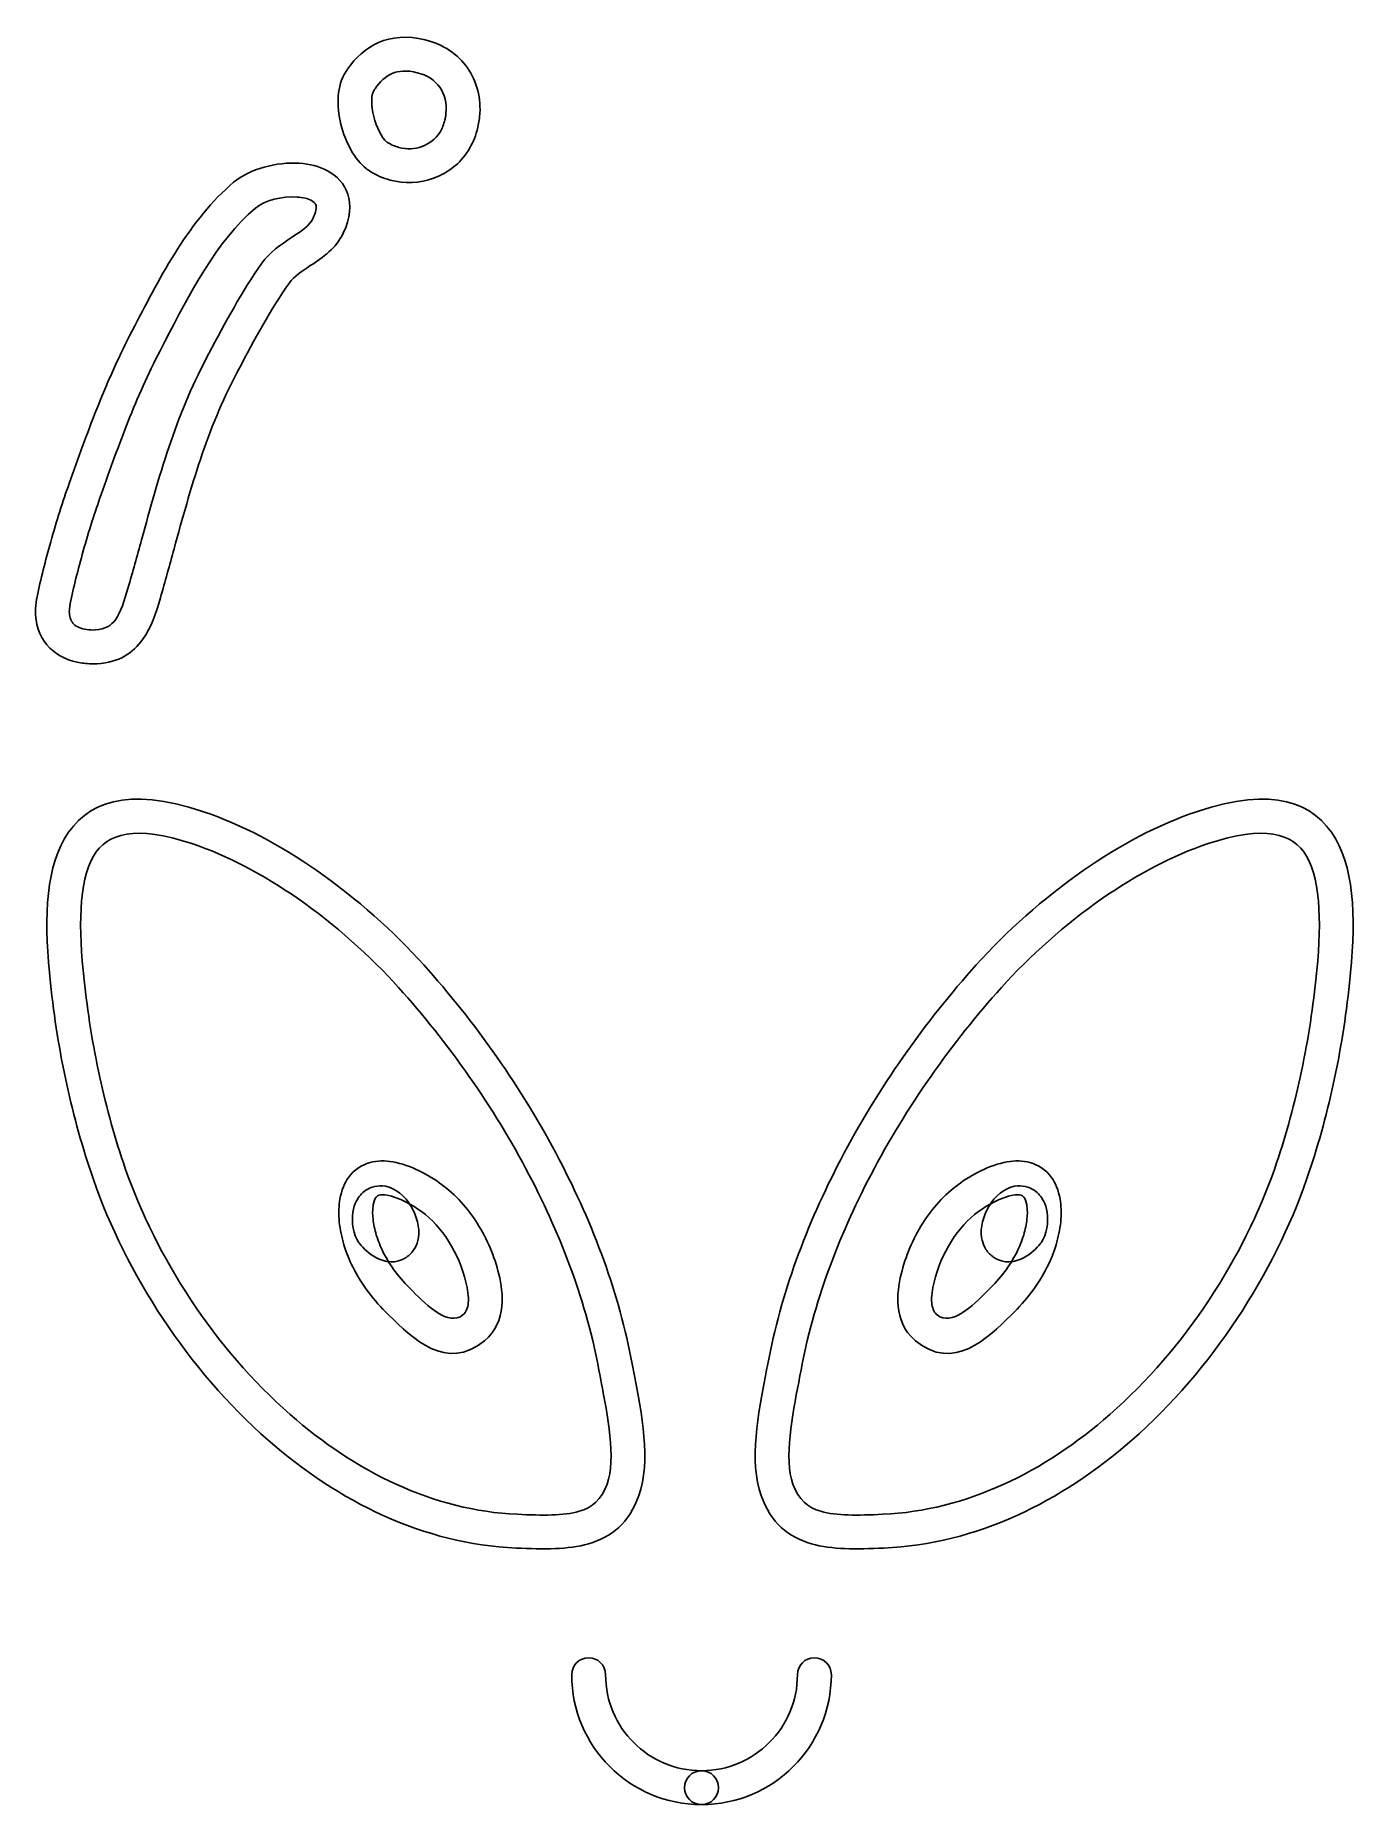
# Model space of a CAD drawing. Header units: centimetres. Extents: x -11.98 to -8.09, y -8.79 to -3.56.
import ezdxf

# ---------------------------------------------------------------- set-up
doc = ezdxf.new("R2010")
doc.units = ezdxf.units.CM
doc.header["$MEASUREMENT"] = 0
doc.layers.add('Layer 1', color=7, linetype='Continuous')

msp = doc.modelspace()

# ---------------------------------------------------------------- linework, layer by layer
at = {"layer": 'Layer 1', "color": 5}
for points, knots in [([(-10.70675, -3.65976), (-10.67856, -3.69968), (-10.66521, -3.74972), (-10.67082, -3.80435), (-10.67082, -3.80435), (-10.67148, -3.81064), (-10.67244, -3.81725), (-10.6737, -3.82411), (-10.6737, -3.82411), (-10.67508, -3.83159), (-10.67658, -3.8383), (-10.67815, -3.84415), (-10.67815, -3.84415), (-10.68408, -3.86622), (-10.69313, -3.88636), (-10.70463, -3.90438), (-10.70463, -3.90438), (-10.72913, -3.94274), (-10.76431, -3.9699), (-10.80406, -3.98491), (-10.80406, -3.98491), (-10.80492, -3.98528), (-10.8058, -3.98564), (-10.8067, -3.98596), (-10.8067, -3.98596), (-10.84712, -4.00057), (-10.89197, -4.00264), (-10.9347, -3.99117), (-10.9347, -3.99117), (-10.95564, -3.98556), (-10.97634, -3.97651), (-10.99601, -3.96395), (-10.99601, -3.96395), (-10.99934, -3.96183), (-11.00247, -3.95961), (-11.00541, -3.95732), (-11.00541, -3.95732), (-11.03905, -3.93111), (-11.06709, -3.87978), (-11.08012, -3.82693), (-11.08012, -3.82693), (-11.09361, -3.77221), (-11.09201, -3.71245), (-11.06571, -3.67127), (-11.06571, -3.67127), (-11.06442, -3.66925), (-11.0631, -3.6673), (-11.06176, -3.66545), (-11.06176, -3.66545), (-11.06176, -3.66545), (-11.06083, -3.66407), (-11.06083, -3.66407), (-11.06083, -3.66407), (-11.03667, -3.62988), (-11.00707, -3.60199), (-10.96894, -3.58537), (-10.96894, -3.58537), (-10.93049, -3.56863), (-10.88537, -3.56415), (-10.83129, -3.57732), (-10.83129, -3.57732), (-10.77801, -3.59029), (-10.7351, -3.61963), (-10.70675, -3.65976)], [0, 0, 0, 0, 0.0588235, 0.0588235, 0.0588235, 0.0588235, 0.1176471, 0.1176471, 0.1176471, 0.1176471, 0.1764706, 0.1764706, 0.1764706, 0.1764706, 0.2352941, 0.2352941, 0.2352941, 0.2352941, 0.2941176, 0.2941176, 0.2941176, 0.2941176, 0.3529412, 0.3529412, 0.3529412, 0.3529412, 0.4117647, 0.4117647, 0.4117647, 0.4117647, 0.4705882, 0.4705882, 0.4705882, 0.4705882, 0.5294118, 0.5294118, 0.5294118, 0.5294118, 0.5882353, 0.5882353, 0.5882353, 0.5882353, 0.6470588, 0.6470588, 0.6470588, 0.6470588, 0.7058824, 0.7058824, 0.7058824, 0.7058824, 0.7647059, 0.7647059, 0.7647059, 0.7647059, 0.8235294, 0.8235294, 0.8235294, 0.8235294, 0.8823529, 0.8823529, 0.8823529, 0.8823529, 1, 1, 1, 1]), ([(-10.77004, -3.79419), (-10.76699, -3.76445), (-10.77381, -3.73783), (-10.78839, -3.71718), (-10.78839, -3.71718), (-10.80298, -3.69653), (-10.82582, -3.68124), (-10.85473, -3.6742), (-10.85473, -3.6742), (-10.88581, -3.66664), (-10.90998, -3.66845), (-10.9291, -3.67677), (-10.9291, -3.67677), (-10.94853, -3.68524), (-10.96489, -3.70125), (-10.97919, -3.72149), (-10.97919, -3.72149), (-10.98, -3.72264), (-10.98085, -3.72375), (-10.98174, -3.72481), (-10.98174, -3.72481), (-10.9921, -3.74105), (-10.99094, -3.7719), (-10.98324, -3.80311), (-10.98324, -3.80311), (-10.97508, -3.83619), (-10.96027, -3.86619), (-10.94409, -3.8788), (-10.94409, -3.8788), (-10.94341, -3.87933), (-10.94286, -3.87974), (-10.94249, -3.87997), (-10.94249, -3.87997), (-10.93206, -3.88663), (-10.9207, -3.89153), (-10.90892, -3.89469), (-10.90892, -3.89469), (-10.88584, -3.90088), (-10.86193, -3.89988), (-10.84068, -3.8922), (-10.84068, -3.8922), (-10.84068, -3.8922), (-10.83869, -3.89153), (-10.83869, -3.89153), (-10.83869, -3.89153), (-10.81865, -3.88388), (-10.80093, -3.87015), (-10.78861, -3.85086), (-10.78861, -3.85086), (-10.78275, -3.84168), (-10.77797, -3.83083), (-10.77463, -3.81837), (-10.77463, -3.81837), (-10.77329, -3.81339), (-10.77232, -3.80931), (-10.77174, -3.80615), (-10.77174, -3.80615), (-10.77105, -3.80237), (-10.77047, -3.79835), (-10.77004, -3.79419)], [0, 0, 0, 0, 0.0625, 0.0625, 0.0625, 0.0625, 0.125, 0.125, 0.125, 0.125, 0.1875, 0.1875, 0.1875, 0.1875, 0.25, 0.25, 0.25, 0.25, 0.3125, 0.3125, 0.3125, 0.3125, 0.375, 0.375, 0.375, 0.375, 0.4375, 0.4375, 0.4375, 0.4375, 0.5, 0.5, 0.5, 0.5, 0.5625, 0.5625, 0.5625, 0.5625, 0.625, 0.625, 0.625, 0.625, 0.6875, 0.6875, 0.6875, 0.6875, 0.75, 0.75, 0.75, 0.75, 0.8125, 0.8125, 0.8125, 0.8125, 0.875, 0.875, 0.875, 0.875, 1, 1, 1, 1]), ([(-11.97893, -5.23474), (-11.97893, -5.23474), (-11.97826, -5.22978), (-11.97826, -5.22978), (-11.97826, -5.22978), (-11.97802, -5.2284), (-11.97772, -5.22705), (-11.97738, -5.22571), (-11.97738, -5.22571), (-11.97738, -5.22571), (-11.97707, -5.22406), (-11.97707, -5.22406), (-11.97707, -5.22406), (-11.97691, -5.22316), (-11.97671, -5.22227), (-11.9765, -5.22139), (-11.9765, -5.22139), (-11.96605, -5.17005), (-11.95201, -5.11375), (-11.93641, -5.05855), (-11.93641, -5.05855), (-11.91942, -4.99838), (-11.90036, -4.9384), (-11.88185, -4.88638), (-11.88185, -4.88638), (-11.85573, -4.81295), (-11.83015, -4.74128), (-11.80033, -4.66616), (-11.80033, -4.66616), (-11.77121, -4.59277), (-11.73963, -4.5207), (-11.70257, -4.44929), (-11.70257, -4.44929), (-11.70257, -4.44929), (-11.6882, -4.42151), (-11.6882, -4.42151), (-11.6882, -4.42151), (-11.61344, -4.27682), (-11.52452, -4.10471), (-11.39655, -3.99773), (-11.39655, -3.99773), (-11.349, -3.958), (-11.26982, -3.93703), (-11.20289, -3.94159), (-11.20289, -3.94159), (-11.17279, -3.94365), (-11.14402, -3.95081), (-11.12003, -3.96363), (-11.12003, -3.96363), (-11.09162, -3.97883), (-11.07005, -4.00144), (-11.05974, -4.03232), (-11.05974, -4.03232), (-11.04905, -4.06437), (-11.05157, -4.10299), (-11.07314, -4.14807), (-11.07314, -4.14807), (-11.09451, -4.19275), (-11.13225, -4.21807), (-11.17057, -4.24376), (-11.17057, -4.24376), (-11.1944, -4.25974), (-11.21858, -4.27597), (-11.23211, -4.29485), (-11.23211, -4.29485), (-11.28674, -4.37112), (-11.33634, -4.46461), (-11.3811, -4.549), (-11.3811, -4.549), (-11.3811, -4.549), (-11.38716, -4.56043), (-11.38716, -4.56043), (-11.38716, -4.56043), (-11.47578, -4.72747), (-11.52342, -4.90106), (-11.57226, -5.07913), (-11.57226, -5.07913), (-11.58554, -5.12758), (-11.59894, -5.17636), (-11.61273, -5.22379), (-11.61273, -5.22379), (-11.62573, -5.26838), (-11.63917, -5.31117), (-11.66437, -5.34643), (-11.66437, -5.34643), (-11.69358, -5.3873), (-11.73463, -5.41489), (-11.79901, -5.41844), (-11.79901, -5.41844), (-11.79901, -5.41844), (-11.79966, -5.41847), (-11.79966, -5.41847), (-11.79966, -5.41847), (-11.81508, -5.41929), (-11.82992, -5.41866), (-11.84394, -5.41671), (-11.84394, -5.41671), (-11.88193, -5.4114), (-11.91445, -5.3962), (-11.9386, -5.37226), (-11.9386, -5.37226), (-11.96364, -5.34747), (-11.97878, -5.31436), (-11.98097, -5.27421), (-11.98097, -5.27421), (-11.98161, -5.26227), (-11.98107, -5.24976), (-11.97926, -5.23676), (-11.97926, -5.23676), (-11.97926, -5.23676), (-11.97893, -5.23474), (-11.97893, -5.23474)], [0, 0, 0, 0, 0.0344828, 0.0344828, 0.0344828, 0.0344828, 0.0689655, 0.0689655, 0.0689655, 0.0689655, 0.1034483, 0.1034483, 0.1034483, 0.1034483, 0.137931, 0.137931, 0.137931, 0.137931, 0.1724138, 0.1724138, 0.1724138, 0.1724138, 0.2068966, 0.2068966, 0.2068966, 0.2068966, 0.2413793, 0.2413793, 0.2413793, 0.2413793, 0.2758621, 0.2758621, 0.2758621, 0.2758621, 0.3103448, 0.3103448, 0.3103448, 0.3103448, 0.3448276, 0.3448276, 0.3448276, 0.3448276, 0.3793103, 0.3793103, 0.3793103, 0.3793103, 0.4137931, 0.4137931, 0.4137931, 0.4137931, 0.4482759, 0.4482759, 0.4482759, 0.4482759, 0.4827586, 0.4827586, 0.4827586, 0.4827586, 0.5172414, 0.5172414, 0.5172414, 0.5172414, 0.5517241, 0.5517241, 0.5517241, 0.5517241, 0.5862069, 0.5862069, 0.5862069, 0.5862069, 0.6206897, 0.6206897, 0.6206897, 0.6206897, 0.6551724, 0.6551724, 0.6551724, 0.6551724, 0.6896552, 0.6896552, 0.6896552, 0.6896552, 0.7241379, 0.7241379, 0.7241379, 0.7241379, 0.7586207, 0.7586207, 0.7586207, 0.7586207, 0.7931034, 0.7931034, 0.7931034, 0.7931034, 0.8275862, 0.8275862, 0.8275862, 0.8275862, 0.862069, 0.862069, 0.862069, 0.862069, 0.8965517, 0.8965517, 0.8965517, 0.8965517, 0.9310345, 0.9310345, 0.9310345, 0.9310345, 1, 1, 1, 1]), ([(-11.87982, -5.24696), (-11.88012, -5.24866), (-11.88024, -5.2491), (-11.8803, -5.24931), (-11.8803, -5.24931), (-11.8803, -5.24931), (-11.88044, -5.25044), (-11.88044, -5.25044), (-11.88044, -5.25044), (-11.88138, -5.25718), (-11.88167, -5.26343), (-11.88137, -5.26913), (-11.88137, -5.26913), (-11.88061, -5.28305), (-11.87593, -5.29399), (-11.86828, -5.30156), (-11.86828, -5.30156), (-11.85977, -5.31), (-11.84668, -5.3156), (-11.83026, -5.31789), (-11.83026, -5.31789), (-11.82239, -5.31898), (-11.81387, -5.31933), (-11.80484, -5.31887), (-11.80484, -5.31887), (-11.80484, -5.31887), (-11.80447, -5.31884), (-11.80447, -5.31884), (-11.80447, -5.31884), (-11.77566, -5.31726), (-11.75783, -5.30568), (-11.74563, -5.28861), (-11.74563, -5.28861), (-11.72942, -5.26593), (-11.71888, -5.2319), (-11.70843, -5.19605), (-11.70843, -5.19605), (-11.69415, -5.14694), (-11.6812, -5.09978), (-11.66836, -5.05295), (-11.66836, -5.05295), (-11.61792, -4.86905), (-11.56872, -4.68977), (-11.47544, -4.51395), (-11.47544, -4.51395), (-11.47544, -4.51395), (-11.46938, -4.50252), (-11.46938, -4.50252), (-11.46938, -4.50252), (-11.42276, -4.41463), (-11.37109, -4.31723), (-11.31337, -4.23665), (-11.31337, -4.23665), (-11.28976, -4.20369), (-11.25766, -4.18216), (-11.22603, -4.16094), (-11.22603, -4.16094), (-11.19907, -4.14286), (-11.17251, -4.12504), (-11.16298, -4.10511), (-11.16298, -4.10511), (-11.15368, -4.08568), (-11.15149, -4.07234), (-11.15428, -4.06396), (-11.15428, -4.06396), (-11.15588, -4.05916), (-11.16047, -4.05497), (-11.16691, -4.05153), (-11.16691, -4.05153), (-11.17778, -4.04572), (-11.1927, -4.04234), (-11.20953, -4.04119), (-11.20953, -4.04119), (-11.25363, -4.03818), (-11.30405, -4.05053), (-11.33249, -4.07429), (-11.33249, -4.07429), (-11.44518, -4.1685), (-11.52903, -4.33078), (-11.59952, -4.46721), (-11.59952, -4.46721), (-11.59952, -4.46721), (-11.61389, -4.49499), (-11.61389, -4.49499), (-11.61389, -4.49499), (-11.64988, -4.56435), (-11.68013, -4.63327), (-11.70775, -4.70288), (-11.70775, -4.70288), (-11.73469, -4.77074), (-11.76088, -4.84415), (-11.78771, -4.91958), (-11.78771, -4.91958), (-11.80561, -4.96986), (-11.82398, -5.02767), (-11.84031, -5.08551), (-11.84031, -5.08551), (-11.85577, -5.14023), (-11.86932, -5.19417), (-11.87885, -5.24101), (-11.87885, -5.24101), (-11.87885, -5.24101), (-11.87903, -5.24202), (-11.87903, -5.24202), (-11.87903, -5.24202), (-11.87903, -5.24202), (-11.87939, -5.24395), (-11.87939, -5.24395), (-11.87939, -5.24395), (-11.87951, -5.24496), (-11.87964, -5.24595), (-11.87982, -5.24696)], [0, 0, 0, 0, 0.0344828, 0.0344828, 0.0344828, 0.0344828, 0.0689655, 0.0689655, 0.0689655, 0.0689655, 0.1034483, 0.1034483, 0.1034483, 0.1034483, 0.137931, 0.137931, 0.137931, 0.137931, 0.1724138, 0.1724138, 0.1724138, 0.1724138, 0.2068966, 0.2068966, 0.2068966, 0.2068966, 0.2413793, 0.2413793, 0.2413793, 0.2413793, 0.2758621, 0.2758621, 0.2758621, 0.2758621, 0.3103448, 0.3103448, 0.3103448, 0.3103448, 0.3448276, 0.3448276, 0.3448276, 0.3448276, 0.3793103, 0.3793103, 0.3793103, 0.3793103, 0.4137931, 0.4137931, 0.4137931, 0.4137931, 0.4482759, 0.4482759, 0.4482759, 0.4482759, 0.4827586, 0.4827586, 0.4827586, 0.4827586, 0.5172414, 0.5172414, 0.5172414, 0.5172414, 0.5517241, 0.5517241, 0.5517241, 0.5517241, 0.5862069, 0.5862069, 0.5862069, 0.5862069, 0.6206897, 0.6206897, 0.6206897, 0.6206897, 0.6551724, 0.6551724, 0.6551724, 0.6551724, 0.6896552, 0.6896552, 0.6896552, 0.6896552, 0.7241379, 0.7241379, 0.7241379, 0.7241379, 0.7586207, 0.7586207, 0.7586207, 0.7586207, 0.7931034, 0.7931034, 0.7931034, 0.7931034, 0.8275862, 0.8275862, 0.8275862, 0.8275862, 0.862069, 0.862069, 0.862069, 0.862069, 0.8965517, 0.8965517, 0.8965517, 0.8965517, 0.9310345, 0.9310345, 0.9310345, 0.9310345, 1, 1, 1, 1]), ([(-11.15144, -6.02884), (-11.03303, -6.11113), (-10.92384, -6.20917), (-10.83551, -6.30741), (-10.83551, -6.30741), (-10.68549, -6.47425), (-10.5461, -6.67085), (-10.43581, -6.88175), (-10.43581, -6.88175), (-10.33487, -7.07476), (-10.25841, -7.27978), (-10.22057, -7.48499), (-10.22057, -7.48499), (-10.22057, -7.48499), (-10.21372, -7.52048), (-10.21372, -7.52048), (-10.21372, -7.52048), (-10.19345, -7.62509), (-10.1646, -7.77401), (-10.20064, -7.87361), (-10.20064, -7.87361), (-10.22991, -7.95456), (-10.28073, -7.99576), (-10.34935, -8.01572), (-10.34935, -8.01572), (-10.40981, -8.0333), (-10.48102, -8.03208), (-10.56333, -8.02848), (-10.56333, -8.02848), (-10.83657, -8.0165), (-11.08718, -7.89194), (-11.29508, -7.70961), (-11.29508, -7.70961), (-11.53222, -7.50161), (-11.71431, -7.21753), (-11.81042, -6.94052), (-11.81042, -6.94052), (-11.8424, -6.8483), (-11.86847, -6.75439), (-11.889, -6.6604), (-11.889, -6.6604), (-11.91056, -6.5617), (-11.92645, -6.46147), (-11.93704, -6.36174), (-11.93704, -6.36174), (-11.95504, -6.19241), (-11.9549, -6.03695), (-11.89653, -5.936), (-11.89653, -5.936), (-11.83232, -5.82493), (-11.70974, -5.78111), (-11.48876, -5.85434), (-11.48876, -5.85434), (-11.37389, -5.8924), (-11.25866, -5.95434), (-11.15144, -6.02884)], [0, 0, 0, 0, 0.0666667, 0.0666667, 0.0666667, 0.0666667, 0.1333333, 0.1333333, 0.1333333, 0.1333333, 0.2, 0.2, 0.2, 0.2, 0.2666667, 0.2666667, 0.2666667, 0.2666667, 0.3333333, 0.3333333, 0.3333333, 0.3333333, 0.4, 0.4, 0.4, 0.4, 0.4666667, 0.4666667, 0.4666667, 0.4666667, 0.5333333, 0.5333333, 0.5333333, 0.5333333, 0.6, 0.6, 0.6, 0.6, 0.6666667, 0.6666667, 0.6666667, 0.6666667, 0.7333333, 0.7333333, 0.7333333, 0.7333333, 0.8, 0.8, 0.8, 0.8, 0.8666667, 0.8666667, 0.8666667, 0.8666667, 1, 1, 1, 1]), ([(-9.20538, -6.30741), (-9.11705, -6.20917), (-9.00787, -6.11113), (-8.88945, -6.02885), (-8.88945, -6.02885), (-8.78223, -5.95434), (-8.667, -5.8924), (-8.55213, -5.85434), (-8.55213, -5.85434), (-8.33117, -5.78112), (-8.20857, -5.82493), (-8.14436, -5.936), (-8.14436, -5.936), (-8.08599, -6.03696), (-8.08584, -6.19241), (-8.10384, -6.36174), (-8.10384, -6.36174), (-8.11444, -6.46149), (-8.13033, -6.56175), (-8.1519, -6.66046), (-8.1519, -6.66046), (-8.17244, -6.75444), (-8.1985, -6.84833), (-8.23049, -6.94052), (-8.23049, -6.94052), (-8.32657, -7.21752), (-8.50867, -7.50161), (-8.7458, -7.7096), (-8.7458, -7.7096), (-8.9537, -7.89193), (-9.20432, -8.0165), (-9.47755, -8.02848), (-9.47755, -8.02848), (-9.55987, -8.03208), (-9.63107, -8.0333), (-9.69153, -8.01572), (-9.69153, -8.01572), (-9.76015, -7.99576), (-9.81099, -7.95455), (-9.84026, -7.87362), (-9.84026, -7.87362), (-9.87628, -7.77405), (-9.84747, -7.62524), (-9.82722, -7.52063), (-9.82722, -7.52063), (-9.82398, -7.50393), (-9.82099, -7.48853), (-9.82034, -7.48499), (-9.82034, -7.48499), (-9.78249, -7.27977), (-9.70602, -7.07475), (-9.60508, -6.88173), (-9.60508, -6.88173), (-9.4948, -6.67084), (-9.35541, -6.47426), (-9.20538, -6.30741)], [0, 0, 0, 0, 0.0666667, 0.0666667, 0.0666667, 0.0666667, 0.1333333, 0.1333333, 0.1333333, 0.1333333, 0.2, 0.2, 0.2, 0.2, 0.2666667, 0.2666667, 0.2666667, 0.2666667, 0.3333333, 0.3333333, 0.3333333, 0.3333333, 0.4, 0.4, 0.4, 0.4, 0.4666667, 0.4666667, 0.4666667, 0.4666667, 0.5333333, 0.5333333, 0.5333333, 0.5333333, 0.6, 0.6, 0.6, 0.6, 0.6666667, 0.6666667, 0.6666667, 0.6666667, 0.7333333, 0.7333333, 0.7333333, 0.7333333, 0.8, 0.8, 0.8, 0.8, 0.8666667, 0.8666667, 0.8666667, 0.8666667, 1, 1, 1, 1]), ([(-10.90973, -6.37421), (-10.99312, -6.28147), (-11.09636, -6.1888), (-11.20848, -6.11088), (-11.20848, -6.11088), (-11.3083, -6.04153), (-11.41481, -5.98412), (-11.52002, -5.94926), (-11.52002, -5.94926), (-11.68485, -5.89464), (-11.77085, -5.9179), (-11.81021, -5.986), (-11.81021, -5.986), (-11.85542, -6.06419), (-11.85389, -6.20007), (-11.83782, -6.3512), (-11.83782, -6.3512), (-11.82769, -6.44661), (-11.81233, -6.54325), (-11.79134, -6.6393), (-11.79134, -6.6393), (-11.77126, -6.73124), (-11.74633, -6.82144), (-11.71628, -6.9081), (-11.71628, -6.9081), (-11.6255, -7.16976), (-11.45348, -7.43812), (-11.22946, -7.63461), (-11.22946, -7.63461), (-11.03745, -7.80301), (-10.80759, -7.91799), (-10.55903, -7.92888), (-10.55903, -7.92888), (-10.48574, -7.93209), (-10.42306, -7.93339), (-10.37709, -7.92002), (-10.37709, -7.92002), (-10.33929, -7.90903), (-10.31108, -7.88576), (-10.2944, -7.83963), (-10.2944, -7.83963), (-10.2678, -7.76612), (-10.29362, -7.63285), (-10.31176, -7.53924), (-10.31176, -7.53924), (-10.31336, -7.53094), (-10.31481, -7.52355), (-10.31861, -7.50295), (-10.31861, -7.50295), (-10.35458, -7.30788), (-10.42758, -7.11238), (-10.52409, -6.92785), (-10.52409, -6.92785), (-10.63007, -6.72518), (-10.76459, -6.53563), (-10.90973, -6.37421)], [0, 0, 0, 0, 0.0666667, 0.0666667, 0.0666667, 0.0666667, 0.1333333, 0.1333333, 0.1333333, 0.1333333, 0.2, 0.2, 0.2, 0.2, 0.2666667, 0.2666667, 0.2666667, 0.2666667, 0.3333333, 0.3333333, 0.3333333, 0.3333333, 0.4, 0.4, 0.4, 0.4, 0.4666667, 0.4666667, 0.4666667, 0.4666667, 0.5333333, 0.5333333, 0.5333333, 0.5333333, 0.6, 0.6, 0.6, 0.6, 0.6666667, 0.6666667, 0.6666667, 0.6666667, 0.7333333, 0.7333333, 0.7333333, 0.7333333, 0.8, 0.8, 0.8, 0.8, 0.8666667, 0.8666667, 0.8666667, 0.8666667, 1, 1, 1, 1]), ([(-8.83241, -6.11089), (-8.94453, -6.1888), (-9.04777, -6.28147), (-9.13116, -6.37421), (-9.13116, -6.37421), (-9.2763, -6.53563), (-9.41082, -6.72516), (-9.5168, -6.92783), (-9.5168, -6.92783), (-9.61331, -7.11237), (-9.68632, -7.30788), (-9.7223, -7.50295), (-9.7223, -7.50295), (-9.72576, -7.52176), (-9.72747, -7.53055), (-9.72918, -7.53939), (-9.72918, -7.53939), (-9.7473, -7.633), (-9.77309, -7.76616), (-9.7465, -7.83964), (-9.7465, -7.83964), (-9.72982, -7.88576), (-9.7016, -7.90903), (-9.66379, -7.92002), (-9.66379, -7.92002), (-9.61782, -7.93339), (-9.55514, -7.93209), (-9.48185, -7.92888), (-9.48185, -7.92888), (-9.2333, -7.91799), (-9.00343, -7.803), (-8.81142, -7.6346), (-8.81142, -7.6346), (-8.5874, -7.43811), (-8.41539, -7.16975), (-8.32463, -6.9081), (-8.32463, -6.9081), (-8.29457, -6.82145), (-8.26965, -6.73126), (-8.24956, -6.63936), (-8.24956, -6.63936), (-8.22857, -6.54329), (-8.2132, -6.44663), (-8.20306, -6.3512), (-8.20306, -6.3512), (-8.18699, -6.20008), (-8.18547, -6.0642), (-8.23068, -5.986), (-8.23068, -5.986), (-8.27004, -5.9179), (-8.35606, -5.89464), (-8.52087, -5.94926), (-8.52087, -5.94926), (-8.62609, -5.98413), (-8.73261, -6.04154), (-8.83241, -6.11089)], [0, 0, 0, 0, 0.0666667, 0.0666667, 0.0666667, 0.0666667, 0.1333333, 0.1333333, 0.1333333, 0.1333333, 0.2, 0.2, 0.2, 0.2, 0.2666667, 0.2666667, 0.2666667, 0.2666667, 0.3333333, 0.3333333, 0.3333333, 0.3333333, 0.4, 0.4, 0.4, 0.4, 0.4666667, 0.4666667, 0.4666667, 0.4666667, 0.5333333, 0.5333333, 0.5333333, 0.5333333, 0.6, 0.6, 0.6, 0.6, 0.6666667, 0.6666667, 0.6666667, 0.6666667, 0.7333333, 0.7333333, 0.7333333, 0.7333333, 0.8, 0.8, 0.8, 0.8, 0.8666667, 0.8666667, 0.8666667, 0.8666667, 1, 1, 1, 1]), ([(-11.07355, -7.12487), (-11.07962, -7.10296), (-11.08388, -7.0803), (-11.08547, -7.05812), (-11.08547, -7.05812), (-11.08616, -7.04861), (-11.08632, -7.03863), (-11.0859, -7.02826), (-11.0859, -7.02826), (-11.08548, -7.01791), (-11.0845, -7.00814), (-11.08296, -6.99917), (-11.08296, -6.99917), (-11.07829, -6.9722), (-11.06916, -6.95061), (-11.05674, -6.93365), (-11.05674, -6.93365), (-11.04019, -6.91105), (-11.01864, -6.89743), (-10.99408, -6.89072), (-10.99408, -6.89072), (-10.97245, -6.88481), (-10.94961, -6.88473), (-10.92683, -6.88868), (-10.92683, -6.88868), (-10.87479, -6.89769), (-10.81912, -6.92866), (-10.78306, -6.95507), (-10.78306, -6.95507), (-10.74134, -6.98564), (-10.70601, -7.02529), (-10.67801, -7.06948), (-10.67801, -7.06948), (-10.6486, -7.11588), (-10.6269, -7.16799), (-10.61409, -7.22028), (-10.61409, -7.22028), (-10.60698, -7.24936), (-10.60191, -7.28254), (-10.60513, -7.31511), (-10.60513, -7.31511), (-10.60887, -7.35306), (-10.62329, -7.38909), (-10.65644, -7.41674), (-10.65644, -7.41674), (-10.76745, -7.50935), (-10.8701, -7.4093), (-10.93842, -7.34095), (-10.93842, -7.34095), (-10.93935, -7.34014), (-10.94026, -7.3393), (-10.94115, -7.33841), (-10.94115, -7.33841), (-10.94115, -7.33841), (-10.94865, -7.33091), (-10.94865, -7.33091), (-10.94865, -7.33091), (-10.94865, -7.33091), (-10.94856, -7.33082), (-10.94856, -7.33082), (-10.94856, -7.33082), (-10.9689, -7.31056), (-10.98807, -7.28823), (-11.00534, -7.26421), (-11.00534, -7.26421), (-11.0222, -7.24076), (-11.03697, -7.21627), (-11.04893, -7.19117), (-11.04893, -7.19117), (-11.05835, -7.17138), (-11.06693, -7.14879), (-11.07355, -7.12487)], [0, 0, 0, 0, 0.0526316, 0.0526316, 0.0526316, 0.0526316, 0.1052632, 0.1052632, 0.1052632, 0.1052632, 0.1578947, 0.1578947, 0.1578947, 0.1578947, 0.2105263, 0.2105263, 0.2105263, 0.2105263, 0.2631579, 0.2631579, 0.2631579, 0.2631579, 0.3157895, 0.3157895, 0.3157895, 0.3157895, 0.3684211, 0.3684211, 0.3684211, 0.3684211, 0.4210526, 0.4210526, 0.4210526, 0.4210526, 0.4736842, 0.4736842, 0.4736842, 0.4736842, 0.5263158, 0.5263158, 0.5263158, 0.5263158, 0.5789474, 0.5789474, 0.5789474, 0.5789474, 0.6315789, 0.6315789, 0.6315789, 0.6315789, 0.6842105, 0.6842105, 0.6842105, 0.6842105, 0.7368421, 0.7368421, 0.7368421, 0.7368421, 0.7894737, 0.7894737, 0.7894737, 0.7894737, 0.8421053, 0.8421053, 0.8421053, 0.8421053, 0.8947368, 0.8947368, 0.8947368, 0.8947368, 1, 1, 1, 1]), ([(-8.95541, -7.05812), (-8.95701, -7.08032), (-8.96128, -7.10298), (-8.96735, -7.12489), (-8.96735, -7.12489), (-8.97387, -7.1485), (-8.98247, -7.17104), (-8.99195, -7.19098), (-8.99195, -7.19098), (-8.99195, -7.19098), (-8.99202, -7.19113), (-8.99202, -7.19113), (-8.99202, -7.19113), (-8.99202, -7.19113), (-8.99195, -7.19117), (-8.99195, -7.19117), (-8.99195, -7.19117), (-9.0039, -7.21626), (-9.01868, -7.24076), (-9.03553, -7.2642), (-9.03553, -7.2642), (-9.0528, -7.28822), (-9.07199, -7.31056), (-9.09233, -7.33082), (-9.09233, -7.33082), (-9.09233, -7.33082), (-9.09223, -7.33091), (-9.09223, -7.33091), (-9.09223, -7.33091), (-9.09223, -7.33091), (-9.09972, -7.3384), (-9.09972, -7.3384), (-9.09972, -7.3384), (-9.10061, -7.33929), (-9.10152, -7.34013), (-9.10245, -7.34094), (-9.10245, -7.34094), (-9.17081, -7.40931), (-9.27353, -7.50944), (-9.38464, -7.41674), (-9.38464, -7.41674), (-9.38576, -7.4158), (-9.38683, -7.41482), (-9.38785, -7.41381), (-9.38785, -7.41381), (-9.41861, -7.38656), (-9.43216, -7.35173), (-9.43577, -7.31511), (-9.43577, -7.31511), (-9.43899, -7.28254), (-9.43392, -7.24936), (-9.42681, -7.22028), (-9.42681, -7.22028), (-9.41401, -7.16801), (-9.39231, -7.1159), (-9.36291, -7.06951), (-9.36291, -7.06951), (-9.33489, -7.02531), (-9.29956, -6.98566), (-9.25784, -6.95507), (-9.25784, -6.95507), (-9.22178, -6.92866), (-9.16611, -6.89769), (-9.11406, -6.88868), (-9.11406, -6.88868), (-9.09126, -6.88472), (-9.06844, -6.88481), (-9.04681, -6.89072), (-9.04681, -6.89072), (-9.02225, -6.89744), (-9.0007, -6.91105), (-8.98415, -6.93365), (-8.98415, -6.93365), (-8.97173, -6.95061), (-8.9626, -6.9722), (-8.95793, -6.99917), (-8.95793, -6.99917), (-8.95639, -7.00813), (-8.95542, -7.01789), (-8.95499, -7.02825), (-8.95499, -7.02825), (-8.95457, -7.03861), (-8.95473, -7.04861), (-8.95541, -7.05812)], [0, 0, 0, 0, 0.0454545, 0.0454545, 0.0454545, 0.0454545, 0.0909091, 0.0909091, 0.0909091, 0.0909091, 0.1363636, 0.1363636, 0.1363636, 0.1363636, 0.1818182, 0.1818182, 0.1818182, 0.1818182, 0.2272727, 0.2272727, 0.2272727, 0.2272727, 0.2727273, 0.2727273, 0.2727273, 0.2727273, 0.3181818, 0.3181818, 0.3181818, 0.3181818, 0.3636364, 0.3636364, 0.3636364, 0.3636364, 0.4090909, 0.4090909, 0.4090909, 0.4090909, 0.4545455, 0.4545455, 0.4545455, 0.4545455, 0.5, 0.5, 0.5, 0.5, 0.5454545, 0.5454545, 0.5454545, 0.5454545, 0.5909091, 0.5909091, 0.5909091, 0.5909091, 0.6363636, 0.6363636, 0.6363636, 0.6363636, 0.6818182, 0.6818182, 0.6818182, 0.6818182, 0.7272727, 0.7272727, 0.7272727, 0.7272727, 0.7727273, 0.7727273, 0.7727273, 0.7727273, 0.8181818, 0.8181818, 0.8181818, 0.8181818, 0.8636364, 0.8636364, 0.8636364, 0.8636364, 0.9090909, 0.9090909, 0.9090909, 0.9090909, 1, 1, 1, 1]), ([(-10.87248, -7.02042), (-10.85633, -7.04785), (-10.84692, -7.08265), (-10.85154, -7.1123), (-10.85154, -7.1123), (-10.85329, -7.1235), (-10.85673, -7.13401), (-10.86208, -7.14336), (-10.86208, -7.14336), (-10.86208, -7.14336), (-10.86216, -7.14331), (-10.86216, -7.14331), (-10.86216, -7.14331), (-10.86734, -7.15237), (-10.87424, -7.16049), (-10.88303, -7.1673), (-10.88303, -7.1673), (-10.88303, -7.1673), (-10.88412, -7.16815), (-10.88412, -7.16815), (-10.88412, -7.16815), (-10.88519, -7.16901), (-10.88631, -7.16982), (-10.88747, -7.1706), (-10.88747, -7.1706), (-10.91712, -7.19055), (-10.94957, -7.18564), (-10.9775, -7.17052), (-10.9775, -7.17052), (-10.99646, -7.16027), (-11.01414, -7.14392), (-11.02462, -7.13016), (-11.02462, -7.13016), (-11.02462, -7.13016), (-11.02489, -7.12981), (-11.02489, -7.12981), (-11.02489, -7.12981), (-11.02611, -7.12839), (-11.02727, -7.12687), (-11.02834, -7.12528), (-11.02834, -7.12528), (-11.04265, -7.10411), (-11.04959, -7.06729), (-11.04458, -7.03677), (-11.04458, -7.03677), (-11.04271, -7.02533), (-11.03925, -7.01412), (-11.03407, -7.00404), (-11.03407, -7.00404), (-11.02764, -6.99155), (-11.01863, -6.98066), (-11.00677, -6.97267), (-11.00677, -6.97267), (-10.99079, -6.96187), (-10.97144, -6.95695), (-10.94855, -6.96071), (-10.94855, -6.96071), (-10.91833, -6.96569), (-10.89031, -6.99015), (-10.87248, -7.02042)], [0, 0, 0, 0, 0.0625, 0.0625, 0.0625, 0.0625, 0.125, 0.125, 0.125, 0.125, 0.1875, 0.1875, 0.1875, 0.1875, 0.25, 0.25, 0.25, 0.25, 0.3125, 0.3125, 0.3125, 0.3125, 0.375, 0.375, 0.375, 0.375, 0.4375, 0.4375, 0.4375, 0.4375, 0.5, 0.5, 0.5, 0.5, 0.5625, 0.5625, 0.5625, 0.5625, 0.625, 0.625, 0.625, 0.625, 0.6875, 0.6875, 0.6875, 0.6875, 0.75, 0.75, 0.75, 0.75, 0.8125, 0.8125, 0.8125, 0.8125, 0.875, 0.875, 0.875, 0.875, 1, 1, 1, 1]), ([(-10.98587, -7.05108), (-10.98475, -7.06681), (-10.98173, -7.08286), (-10.97745, -7.09831), (-10.97745, -7.09831), (-10.97269, -7.11552), (-10.96612, -7.13259), (-10.95869, -7.14821), (-10.95869, -7.14821), (-10.94884, -7.16888), (-10.93727, -7.18822), (-10.92448, -7.20601), (-10.92448, -7.20601), (-10.91063, -7.22527), (-10.89497, -7.24345), (-10.87814, -7.26021), (-10.87814, -7.26021), (-10.87814, -7.26021), (-10.87805, -7.26031), (-10.87805, -7.26031), (-10.87805, -7.26031), (-10.87805, -7.26031), (-10.87795, -7.26021), (-10.87795, -7.26021), (-10.87795, -7.26021), (-10.87795, -7.26021), (-10.87045, -7.26771), (-10.87045, -7.26771), (-10.87045, -7.26771), (-10.86956, -7.2686), (-10.86872, -7.26951), (-10.86791, -7.27044), (-10.86791, -7.27044), (-10.8252, -7.31316), (-10.76188, -7.37501), (-10.72012, -7.34018), (-10.72012, -7.34018), (-10.71022, -7.33192), (-10.70572, -7.31933), (-10.70435, -7.30535), (-10.70435, -7.30535), (-10.70244, -7.28601), (-10.70604, -7.26388), (-10.71097, -7.24372), (-10.71097, -7.24372), (-10.72112, -7.20228), (-10.73857, -7.16057), (-10.76239, -7.123), (-10.76239, -7.123), (-10.78416, -7.08864), (-10.811, -7.05828), (-10.84204, -7.03553), (-10.84204, -7.03553), (-10.86882, -7.01592), (-10.90887, -6.99314), (-10.94363, -6.98712), (-10.94363, -6.98712), (-10.95329, -6.98545), (-10.96173, -6.98514), (-10.9679, -6.98682), (-10.9679, -6.98682), (-10.97114, -6.9877), (-10.97402, -6.98954), (-10.97628, -6.99263), (-10.97628, -6.99263), (-10.97978, -6.99741), (-10.98262, -7.00501), (-10.98452, -7.01597), (-10.98452, -7.01597), (-10.9855, -7.0217), (-10.9861, -7.02712), (-10.9863, -7.03216), (-10.9863, -7.03216), (-10.98653, -7.03778), (-10.98637, -7.04415), (-10.98587, -7.05108)], [0, 0, 0, 0, 0.05, 0.05, 0.05, 0.05, 0.1, 0.1, 0.1, 0.1, 0.15, 0.15, 0.15, 0.15, 0.2, 0.2, 0.2, 0.2, 0.25, 0.25, 0.25, 0.25, 0.3, 0.3, 0.3, 0.3, 0.35, 0.35, 0.35, 0.35, 0.4, 0.4, 0.4, 0.4, 0.45, 0.45, 0.45, 0.45, 0.5, 0.5, 0.5, 0.5, 0.55, 0.55, 0.55, 0.55, 0.6, 0.6, 0.6, 0.6, 0.65, 0.65, 0.65, 0.65, 0.7, 0.7, 0.7, 0.7, 0.75, 0.75, 0.75, 0.75, 0.8, 0.8, 0.8, 0.8, 0.85, 0.85, 0.85, 0.85, 0.9, 0.9, 0.9, 0.9, 1, 1, 1, 1]), ([(-9.06345, -7.09833), (-9.05917, -7.08286), (-9.05614, -7.0668), (-9.05501, -7.05108), (-9.05501, -7.05108), (-9.05452, -7.04416), (-9.05436, -7.03778), (-9.05459, -7.03215), (-9.05459, -7.03215), (-9.05479, -7.02711), (-9.05539, -7.02169), (-9.05637, -7.01597), (-9.05637, -7.01597), (-9.05827, -7.00501), (-9.06111, -6.99741), (-9.06461, -6.99263), (-9.06461, -6.99263), (-9.06686, -6.98955), (-9.06974, -6.98771), (-9.07299, -6.98682), (-9.07299, -6.98682), (-9.07916, -6.98514), (-9.08759, -6.98544), (-9.09726, -6.98712), (-9.09726, -6.98712), (-9.13203, -6.99314), (-9.17208, -7.01592), (-9.19886, -7.03553), (-9.19886, -7.03553), (-9.2299, -7.05828), (-9.25674, -7.08866), (-9.27853, -7.12303), (-9.27853, -7.12303), (-9.30233, -7.1606), (-9.31978, -7.20229), (-9.32993, -7.24372), (-9.32993, -7.24372), (-9.33486, -7.26388), (-9.33846, -7.28601), (-9.33655, -7.30535), (-9.33655, -7.30535), (-9.33526, -7.3185), (-9.33121, -7.33043), (-9.32247, -7.33868), (-9.32247, -7.33868), (-9.32247, -7.33868), (-9.32058, -7.34018), (-9.32058, -7.34018), (-9.32058, -7.34018), (-9.27891, -7.37494), (-9.21564, -7.31312), (-9.17296, -7.27043), (-9.17296, -7.27043), (-9.17215, -7.2695), (-9.17131, -7.26859), (-9.17042, -7.2677), (-9.17042, -7.2677), (-9.17042, -7.2677), (-9.16293, -7.26021), (-9.16293, -7.26021), (-9.16293, -7.26021), (-9.16293, -7.26021), (-9.16283, -7.26031), (-9.16283, -7.26031), (-9.16283, -7.26031), (-9.16283, -7.26031), (-9.16274, -7.26021), (-9.16274, -7.26021), (-9.16274, -7.26021), (-9.14591, -7.24345), (-9.13024, -7.22526), (-9.11639, -7.206), (-9.11639, -7.206), (-9.1036, -7.18821), (-9.09203, -7.16886), (-9.08219, -7.14821), (-9.08219, -7.14821), (-9.08219, -7.14821), (-9.08212, -7.14824), (-9.08212, -7.14824), (-9.08212, -7.14824), (-9.07481, -7.13284), (-9.06827, -7.1158), (-9.06345, -7.09833)], [0, 0, 0, 0, 0.0454545, 0.0454545, 0.0454545, 0.0454545, 0.0909091, 0.0909091, 0.0909091, 0.0909091, 0.1363636, 0.1363636, 0.1363636, 0.1363636, 0.1818182, 0.1818182, 0.1818182, 0.1818182, 0.2272727, 0.2272727, 0.2272727, 0.2272727, 0.2727273, 0.2727273, 0.2727273, 0.2727273, 0.3181818, 0.3181818, 0.3181818, 0.3181818, 0.3636364, 0.3636364, 0.3636364, 0.3636364, 0.4090909, 0.4090909, 0.4090909, 0.4090909, 0.4545455, 0.4545455, 0.4545455, 0.4545455, 0.5, 0.5, 0.5, 0.5, 0.5454545, 0.5454545, 0.5454545, 0.5454545, 0.5909091, 0.5909091, 0.5909091, 0.5909091, 0.6363636, 0.6363636, 0.6363636, 0.6363636, 0.6818182, 0.6818182, 0.6818182, 0.6818182, 0.7272727, 0.7272727, 0.7272727, 0.7272727, 0.7727273, 0.7727273, 0.7727273, 0.7727273, 0.8181818, 0.8181818, 0.8181818, 0.8181818, 0.8636364, 0.8636364, 0.8636364, 0.8636364, 0.9090909, 0.9090909, 0.9090909, 0.9090909, 1, 1, 1, 1]), ([(-9.18936, -7.1123), (-9.19396, -7.08265), (-9.18456, -7.04786), (-9.1684, -7.02041), (-9.1684, -7.02041), (-9.15058, -6.99016), (-9.12256, -6.96569), (-9.09233, -6.96071), (-9.09233, -6.96071), (-9.06945, -6.95695), (-9.05011, -6.96188), (-9.03412, -6.97266), (-9.03412, -6.97266), (-9.02225, -6.98068), (-9.01325, -6.99153), (-9.00682, -7.00404), (-9.00682, -7.00404), (-9.00163, -7.01413), (-8.9982, -7.02533), (-8.99631, -7.03677), (-8.99631, -7.03677), (-8.99131, -7.06727), (-8.99824, -7.1041), (-9.01255, -7.12528), (-9.01255, -7.12528), (-9.0136, -7.12684), (-9.01473, -7.12832), (-9.01592, -7.12972), (-9.01592, -7.12972), (-9.01592, -7.12972), (-9.01628, -7.13018), (-9.01628, -7.13018), (-9.01628, -7.13018), (-9.02679, -7.14394), (-9.04446, -7.16028), (-9.06339, -7.17053), (-9.06339, -7.17053), (-9.09139, -7.18569), (-9.12394, -7.19059), (-9.15359, -7.17061), (-9.15359, -7.17061), (-9.15359, -7.17061), (-9.15574, -7.16908), (-9.15574, -7.16908), (-9.15574, -7.16908), (-9.16555, -7.16196), (-9.17318, -7.15325), (-9.17883, -7.14337), (-9.17883, -7.14337), (-9.17964, -7.14196), (-9.18036, -7.14053), (-9.18102, -7.13908), (-9.18102, -7.13908), (-9.18517, -7.13074), (-9.18791, -7.12172), (-9.18936, -7.1123)], [0, 0, 0, 0, 0.0666667, 0.0666667, 0.0666667, 0.0666667, 0.1333333, 0.1333333, 0.1333333, 0.1333333, 0.2, 0.2, 0.2, 0.2, 0.2666667, 0.2666667, 0.2666667, 0.2666667, 0.3333333, 0.3333333, 0.3333333, 0.3333333, 0.4, 0.4, 0.4, 0.4, 0.4666667, 0.4666667, 0.4666667, 0.4666667, 0.5333333, 0.5333333, 0.5333333, 0.5333333, 0.6, 0.6, 0.6, 0.6, 0.6666667, 0.6666667, 0.6666667, 0.6666667, 0.7333333, 0.7333333, 0.7333333, 0.7333333, 0.8, 0.8, 0.8, 0.8, 0.8666667, 0.8666667, 0.8666667, 0.8666667, 1, 1, 1, 1]), ([(-10.01569, -8.6856), (-9.98808, -8.6856), (-9.96569, -8.70799), (-9.96569, -8.7356), (-9.96569, -8.7356), (-9.96569, -8.76321), (-9.98808, -8.7856), (-10.01569, -8.7856), (-10.01569, -8.7856), (-10.12155, -8.7856), (-10.21739, -8.74269), (-10.28677, -8.67331), (-10.28677, -8.67331), (-10.35615, -8.60393), (-10.39906, -8.50807), (-10.39906, -8.40222), (-10.39906, -8.40222), (-10.39906, -8.37461), (-10.37667, -8.35222), (-10.34906, -8.35222), (-10.34906, -8.35222), (-10.32145, -8.35222), (-10.29906, -8.37461), (-10.29906, -8.40222), (-10.29906, -8.40222), (-10.29906, -8.48047), (-10.26734, -8.55134), (-10.21607, -8.60261), (-10.21607, -8.60261), (-10.1648, -8.65388), (-10.09394, -8.6856), (-10.01569, -8.6856)], [0, 0, 0, 0, 0.1111111, 0.1111111, 0.1111111, 0.1111111, 0.2222222, 0.2222222, 0.2222222, 0.2222222, 0.3333333, 0.3333333, 0.3333333, 0.3333333, 0.4444444, 0.4444444, 0.4444444, 0.4444444, 0.5555556, 0.5555556, 0.5555556, 0.5555556, 0.6666667, 0.6666667, 0.6666667, 0.6666667, 0.7777778, 0.7777778, 0.7777778, 0.7777778, 1, 1, 1, 1]), ([(-9.73289, -8.40222), (-9.73289, -8.37461), (-9.7105, -8.35222), (-9.68289, -8.35222), (-9.68289, -8.35222), (-9.65528, -8.35222), (-9.63289, -8.37461), (-9.63289, -8.40222), (-9.63289, -8.40222), (-9.63289, -8.50808), (-9.67582, -8.60393), (-9.74519, -8.6733), (-9.74519, -8.6733), (-9.81456, -8.74267), (-9.91041, -8.7856), (-10.01627, -8.7856), (-10.01627, -8.7856), (-10.04388, -8.7856), (-10.06627, -8.76321), (-10.06627, -8.7356), (-10.06627, -8.7356), (-10.06627, -8.70799), (-10.04388, -8.6856), (-10.01627, -8.6856), (-10.01627, -8.6856), (-9.93802, -8.6856), (-9.86716, -8.65387), (-9.81589, -8.6026), (-9.81589, -8.6026), (-9.76462, -8.55133), (-9.73289, -8.48047), (-9.73289, -8.40222)], [0, 0, 0, 0, 0.1111111, 0.1111111, 0.1111111, 0.1111111, 0.2222222, 0.2222222, 0.2222222, 0.2222222, 0.3333333, 0.3333333, 0.3333333, 0.3333333, 0.4444444, 0.4444444, 0.4444444, 0.4444444, 0.5555556, 0.5555556, 0.5555556, 0.5555556, 0.6666667, 0.6666667, 0.6666667, 0.6666667, 0.7777778, 0.7777778, 0.7777778, 0.7777778, 1, 1, 1, 1])]:
    msp.add_open_spline(points, degree=3, knots=knots, dxfattribs=at)

doc.saveas('drawing.dxf')
